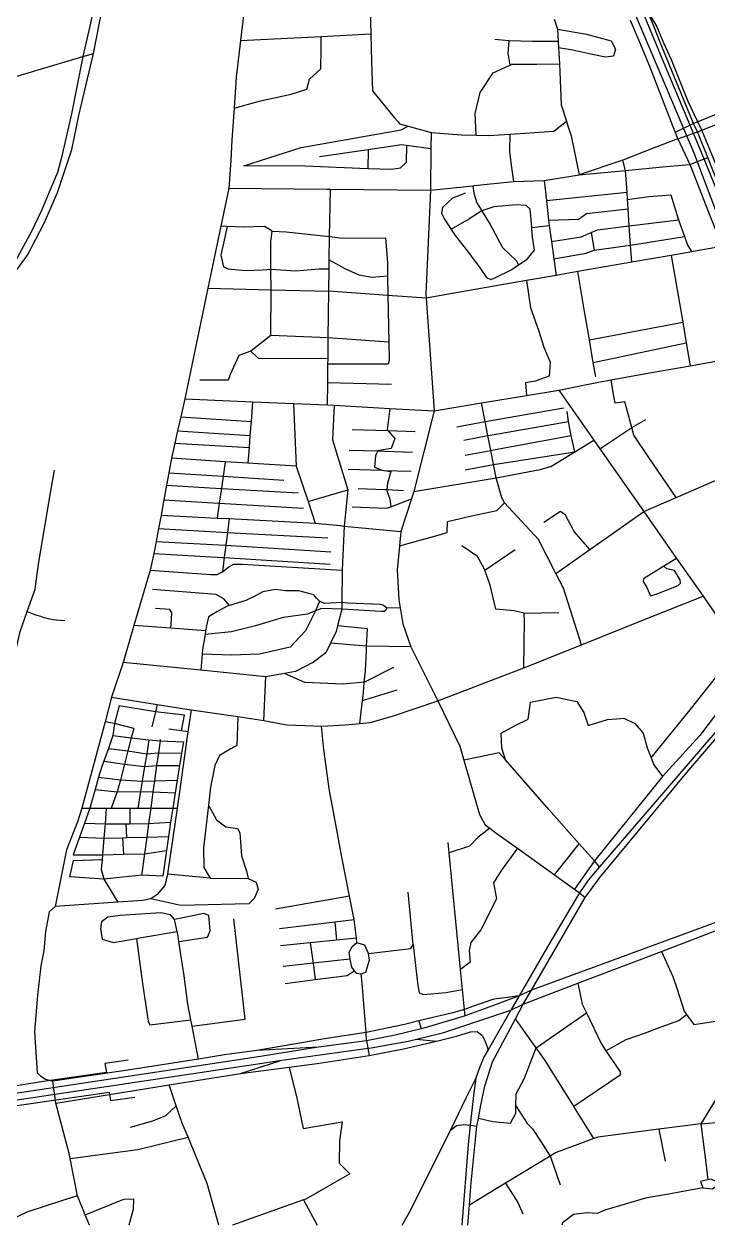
# Model space of a CAD drawing. Header units: inches. Extents: x 13376993 to 13384473, y 3540054 to 3544554.
# Drawn here: x 13378305 to 13379585, y 3540054 to 3542303 of the extents above; entities that cross this region are included whole.
import ezdxf

# ---------------------------------------------------------------- set-up
doc = ezdxf.new("R2010")
doc.units = ezdxf.units.IN
doc.header["$MEASUREMENT"] = 0

msp = doc.modelspace()

# ---------------------------------------------------------------- linework, layer by layer
for points in [[(13379336.9, 3542797.3), (13379339.9, 3542749.4), (13379344, 3542702.6), (13379350.1, 3542646.6), (13379359.4, 3542593.2), (13379370.1, 3542550.6), (13379382.6, 3542501.5), (13379402.7, 3542437.1), (13379425.3, 3542377.4), (13379489.4, 3542225), (13379558.5, 3542061.2), (13379622.3, 3541892.8)], [(13378792.4, 3542727.6), (13378763.1, 3542575.9), (13378753.6, 3542526.6), (13378743.8, 3542473), (13378739.4, 3542448.6), (13378716.5, 3542323.4), (13378710.4, 3542272), (13378702.2, 3542203.1), (13378698.4, 3542145.1), (13378694.2, 3542085.7)], [(13379640.5, 3541896.4), (13379571.6, 3542065.4), (13379502.6, 3542230.5), (13379439.2, 3542384.8), (13379417.1, 3542441.5), (13379404.6, 3542480.1), (13379392.2, 3542522.4), (13379381.2, 3542569.2), (13379377.7, 3542586.5)], [(13379047.7, 3542552.9), (13379018.1, 3542523.7), (13378961.5, 3542468.1), (13378950.5, 3542457.2), (13378953.6, 3542319.3), (13378953.8, 3542306.9), (13378954.2, 3542284.2), (13378955.6, 3542231.9), (13378957, 3542177.7), (13378965.6, 3542167.3)], [(13379483.6, 3542298.4), (13379471.3, 3542328.5), (13379460.8, 3542354), (13379430.4, 3542434.3), (13379408, 3542504.7), (13379400, 3542540.5)], [(13378151.5, 3541634.1), (13378167, 3541662.2), (13378194.1, 3541704.1), (13378241.2, 3541773.9), (13378311.6, 3541870.2), (13378342.5, 3541929.8), (13378367.7, 3541987.1), (13378394.3, 3542067.9), (13378407.8, 3542131.2), (13378435.1, 3542247.6), (13378461.7, 3542385.3)], [(13378444.8, 3542378.6), (13378428.4, 3542298.9), (13378414.9, 3542241.6), (13378393.5, 3542134.5), (13378374.9, 3542052.6), (13378367.8, 3542024.7), (13378356.9, 3541999.6), (13378337.8, 3541953.7), (13378318.7, 3541914.4), (13378293, 3541866.3), (13378259.7, 3541816.1), (13378205, 3541745.6), (13378178.3, 3541706.3), (13378159.2, 3541673), (13378148.8, 3541653.3), (13378141.4, 3541636)], [(13379297.5, 3542311.9), (13379298.8, 3542307.8), (13379303.5, 3542293.3), (13379304.8, 3542269.8), (13379305.5, 3542257.9), (13379307.1, 3542228.1), (13379308, 3542212.9), (13379310.5, 3542151.2), (13379320.2, 3542120.7), (13379323, 3542111.9), (13379328.9, 3542093.3), (13379343.8, 3542020.6)], [(13379490.3, 3542296.7), (13379489.4, 3542298.9), (13379471.3, 3542328.5)], [(13379303.5, 3542293.3), (13379357.9, 3542283.8), (13379404.1, 3542271.1), (13379411.8, 3542255.3), (13379408.2, 3542242.2), (13379393.2, 3542240.8), (13379366.1, 3542246.2), (13379332.1, 3542253.5), (13379305.5, 3542257.9)], [(13379439.6, 3542309.6), (13379455.5, 3542271.9)], [(13379499, 3542260.8), (13379483.6, 3542298.4)], [(13379503.3, 3542265.5), (13379490.3, 3542296.7)], [(13378698.4, 3542145.1), (13378747.5, 3542158.7), (13378804.7, 3542171.4), (13378834.6, 3542180.9), (13378839.1, 3542199.4), (13378860.7, 3542218.5), (13378861.3, 3542256), (13378861.3, 3542279.6)], [(13378710.4, 3542272), (13378861.3, 3542279.6), (13378954.2, 3542284.2)], [(13379304.8, 3542269.8), (13379256.5, 3542269.8), (13379212.2, 3542271.1), (13379186.4, 3542273.8)], [(13379212.2, 3542271.1), (13379210.8, 3542248), (13379214.6, 3542225.9)], [(13379455.5, 3542271.9), (13379475.8, 3542223.7), (13379523.6, 3542099.7), (13379528.8, 3542087.8), (13379551.2, 3542039.9)], [(13377918.3, 3542086.8), (13378052.9, 3542129.7), (13378277.2, 3542200.8), (13378414.9, 3542241.6), (13378435.1, 3542247.6)], [(13379585.1, 3542052.6), (13379565.9, 3542100.7), (13379558.3, 3542116.3), (13379499, 3542260.8)], [(13379818.5, 3541472.1), (13379810.2, 3541525.6), (13379801.8, 3541560.9), (13379776.9, 3541622.4), (13379731.6, 3541727), (13379702.1, 3541799.7), (13379683.9, 3541837.6), (13379676.7, 3541855.6), (13379647.2, 3541924.2), (13379609, 3542017.6), (13379573.8, 3542103.8), (13379566.2, 3542119.4), (13379548.1, 3542157.4), (13379516.8, 3542235.6), (13379503.3, 3542265.5)], [(13379151.5, 3542094.5), (13379149.3, 3542135.4), (13379158.8, 3542174.7), (13379182.8, 3542211.4), (13379214.6, 3542225.9), (13379217.6, 3542227.2), (13379265.1, 3542227.2), (13379307.1, 3542228.1)], [(13378965.6, 3542167.3), (13378998, 3542127.9)], [(13379613.9, 3542138.6), (13379566.2, 3542119.4), (13379558.3, 3542116.3), (13379523.6, 3542099.7)], [(13379020.6, 3542075.2), (13379020.4, 3542043.3), (13379009.1, 3542032.5), (13378993.6, 3542030.2), (13378948.2, 3542031.4), (13378830.5, 3542036.7), (13378716.5, 3542037.3), (13378824, 3542071.4), (13379010.9, 3542104.8), (13379024.3, 3542111.4)], [(13378998, 3542127.9), (13379005, 3542119.5), (13379008, 3542116), (13379024.3, 3542111.4), (13379067.1, 3542099.5), (13379066.7, 3542068.7), (13379065.7, 3541991.7)], [(13379067.1, 3542099.5), (13379123.9, 3542095.5), (13379151.5, 3542094.5), (13379174.6, 3542093.7), (13379214.6, 3542096.3), (13379224.4, 3542096.9), (13379296.8, 3542101.9), (13379320.2, 3542120.7)], [(13379528.8, 3542087.8), (13379565.9, 3542100.7), (13379573.8, 3542103.8), (13379626.3, 3542124.3)], [(13379214.6, 3542096.3), (13379213.5, 3542063.8), (13379216.7, 3542038.5), (13379221.3, 3542007.9)], [(13379528.8, 3542087.8), (13379484.2, 3542070.6), (13379425.6, 3542047.9), (13379343.8, 3542020.6)], [(13378694.2, 3542085.7), (13378691.9, 3542047.2)], [(13379066.7, 3542068.7), (13379020.6, 3542075.2), (13379011.8, 3542076.4), (13378949.2, 3542067.2), (13378858, 3542053.8)], [(13378949.2, 3542067.2), (13378948.2, 3542031.4)], [(13378691.9, 3542047.2), (13378688.5, 3541995.6)], [(13379065.7, 3541991.7), (13379145.3, 3541999.9), (13379147.7, 3542000.2), (13379221.3, 3542007.9), (13379278.7, 3542009.4), (13379343.8, 3542020.6), (13379431.1, 3542028.7), (13379500.2, 3542035.1), (13379551.2, 3542039.9), (13379585.1, 3542052.6)], [(13379442.4, 3541856.6), (13379440.3, 3541888.8), (13379437.9, 3541924.9), (13379435.8, 3541956.7), (13379434.7, 3541974.2), (13379433.8, 3541988), (13379431.1, 3542028.7), (13379425.6, 3542047.9)], [(13379818.5, 3541472.1), (13379783, 3541556.5), (13379725.9, 3541702.3), (13379672.5, 3541825.9), (13379645.4, 3541896.6), (13379616.9, 3541972.1), (13379585.1, 3542052.6)], [(13379551.2, 3542039.9), (13379555.4, 3542029.2), (13379586.4, 3541950.3), (13379612, 3541886.2), (13379665.6, 3541775.2), (13379701, 3541689.6), (13379767, 3541521.2)], [(13379145.3, 3541999.9), (13379146.8, 3541985.8), (13379152.8, 3541967.8), (13379162.2, 3541952.6), (13379162.8, 3541951.6), (13379177.5, 3541927.3), (13379200.7, 3541884.4), (13379227, 3541859), (13379230.7, 3541851.6)], [(13379278.7, 3542009.4), (13379283.1, 3541972.5), (13379286.8, 3541935.7), (13379287.9, 3541925.3), (13379292, 3541895.8), (13379296.6, 3541862.8), (13379300.8, 3541832)], [(13378688.5, 3541995.6), (13378673.5, 3541924.1), (13378649.3, 3541808.4), (13378605.9, 3541601.2), (13378598.3, 3541567), (13378592.5, 3541541), (13378587.3, 3541517.7), (13378581.1, 3541489.6), (13378576.1, 3541462.4), (13378571.8, 3541439.5), (13378566.7, 3541411.9), (13378561.4, 3541383), (13378556.5, 3541357.9), (13378552, 3541334), (13378547.6, 3541311.1), (13378543.7, 3541291.1), (13378540.8, 3541280.4), (13378510.7, 3541176.8), (13378490.6, 3541107.5), (13378468.7, 3541042.4)], [(13378688.5, 3541995.6), (13378871.6, 3541993.7), (13378878.4, 3541993.6), (13379065.7, 3541991.7)], [(13378873, 3541589.4), (13378873.5, 3541631.3), (13378873.9, 3541666), (13378874, 3541675.7), (13378874.4, 3541714.9), (13378875.4, 3541802.6), (13378876.1, 3541844.1), (13378876.4, 3541861.3), (13378877, 3541904.7), (13378878.4, 3541993.6)], [(13379065.7, 3541991.7), (13379057.2, 3541796.6), (13379057.7, 3541789.6), (13379072.5, 3541578.5)], [(13379131.2, 3541985.9), (13379107, 3541976.6), (13379088.5, 3541959.3), (13379086.7, 3541948.6), (13379091.8, 3541937.5), (13379104.8, 3541917.8), (13379112.1, 3541906.8), (13379134.8, 3541877.5), (13379159, 3541845.8), (13379170.6, 3541828.2), (13379178.7, 3541824.6), (13379186.2, 3541827.6), (13379218.1, 3541843.2), (13379230.7, 3541851.6), (13379246.5, 3541862.3), (13379260.2, 3541879), (13379256.9, 3541903.5), (13379255.6, 3541922), (13379254.5, 3541936), (13379252.5, 3541956), (13379245, 3541962.6), (13379226.8, 3541964.1), (13379184.1, 3541960.5), (13379162.2, 3541952.6), (13379137.8, 3541937.5), (13379108.5, 3541920.2), (13379104.8, 3541917.8)], [(13379283.1, 3541972.5), (13379433.8, 3541988)], [(13379434.7, 3541974.2), (13379474.4, 3541979.6), (13379515.6, 3541982.8), (13379529.4, 3541938.1), (13379530.1, 3541936.1), (13379541.3, 3541904.7), (13379547.1, 3541888.5), (13379555.3, 3541876.3)], [(13379286.8, 3541935.7), (13379342.8, 3541937.5), (13379357.8, 3541948), (13379435.8, 3541956.7)], [(13379292, 3541895.8), (13379347.6, 3541904.1), (13379366.6, 3541912.3), (13379378.6, 3541917.5), (13379437.9, 3541924.9), (13379530.1, 3541936.1)], [(13378769.6, 3541914.7), (13378755.1, 3541923.8), (13378715.7, 3541922.4), (13378685, 3541923.7), (13378673.5, 3541924.1)], [(13378685, 3541923.7), (13378677.3, 3541886.6), (13378673.6, 3541869.9), (13378678.6, 3541848.2), (13378687.2, 3541844.5), (13378719.8, 3541840.9), (13378751.9, 3541842.3), (13378767.2, 3541843.6), (13378813.9, 3541840.5), (13378856.5, 3541844.5), (13378876.1, 3541844.1)], [(13378767.4, 3541805.3), (13378767.2, 3541843.6), (13378766.9, 3541894.8), (13378769.6, 3541914.7), (13378795.8, 3541913.3), (13378877, 3541904.7), (13378901.3, 3541902), (13378981.4, 3541902.5), (13378985.5, 3541855.4), (13378985.6, 3541831.4), (13378985.7, 3541794.7), (13378987.6, 3541707.1), (13378988.4, 3541672.8), (13378986.8, 3541666), (13378873.9, 3541666)], [(13379255.6, 3541922), (13379287.9, 3541925.3)], [(13379366.6, 3541912.3), (13379372.1, 3541879.3)], [(13379612, 3541886.2), (13379571, 3541879), (13379555.3, 3541876.3), (13379516.5, 3541869.5), (13379442.4, 3541856.6), (13379341.6, 3541839.1), (13379300.8, 3541832), (13379245.4, 3541822.3), (13379170.9, 3541809.4), (13379124.6, 3541801.3), (13379057.7, 3541789.6), (13378985.7, 3541794.7), (13378875.4, 3541802.6)], [(13379296.6, 3541862.8), (13379357.5, 3541873.9), (13379372.1, 3541879.3), (13379440.3, 3541888.8), (13379541.3, 3541904.7)], [(13379516.5, 3541869.5), (13379538, 3541744.6), (13379544.7, 3541705.5), (13379552, 3541663)], [(13378876.4, 3541861.3), (13378905.4, 3541845), (13378931.6, 3541832.8), (13378956.5, 3541828.7), (13378985.6, 3541831.4)], [(13379245.4, 3541822.3), (13379253.3, 3541771.1), (13379268.2, 3541729.3), (13379277.7, 3541697.4), (13379289.5, 3541669.8), (13379287.9, 3541643.4), (13379261.5, 3541634.3), (13379243.4, 3541630.8), (13379245.7, 3541607.3)], [(13379375.1, 3541642.4), (13379370.5, 3541669), (13379363.3, 3541711.6), (13379354.3, 3541764.5), (13379341.6, 3541839.1)], [(13378649.3, 3541808.4), (13378767.4, 3541805.3), (13378875.4, 3541802.6)], [(13378987.6, 3541707.1), (13378874.4, 3541714.9), (13378766.9, 3541719.6), (13378767.4, 3541805.3)], [(13379363.3, 3541711.6), (13379538, 3541744.6)], [(13378766.9, 3541719.6), (13378729.3, 3541690.4), (13378707.3, 3541681.8), (13378690.8, 3541646.5), (13378687.2, 3541635.7), (13378633.8, 3541636.1)], [(13379370.5, 3541669), (13379544.7, 3541705.5)], [(13378874, 3541675.7), (13378743.7, 3541676.6), (13378729.3, 3541690.4)], [(13379072.5, 3541578.5), (13379161.2, 3541593.2), (13379245.7, 3541607.3), (13379305.8, 3541617.3), (13379376.9, 3541631.7), (13379403.9, 3541636.6), (13379475.9, 3541649.4), (13379552, 3541663), (13379617.1, 3541674.6), (13379692, 3541688), (13379701, 3541689.6)], [(13378873.5, 3541631.3), (13378993.1, 3541628.7)], [(13379305.8, 3541617.3), (13379371.5, 3541523.5), (13379382.7, 3541507.5), (13379407.7, 3541471.8), (13379465.2, 3541389.7), (13379526.5, 3541302.2), (13379576.2, 3541231.3), (13379643.2, 3541134.2), (13379667.3, 3541099.2), (13379676.1, 3541086.4), (13379681.7, 3541078.3)], [(13379525.9, 3541416.1), (13379490.6, 3541467.3), (13379474.8, 3541490.9), (13379446.7, 3541533), (13379442.9, 3541547), (13379432.7, 3541584.1), (13379429.5, 3541595.4), (13379411.4, 3541592.7), (13379407.9, 3541613), (13379403.9, 3541636.6)], [(13378605.9, 3541601.2), (13378732.6, 3541595.5), (13378809.1, 3541592), (13378873, 3541589.4), (13378885.6, 3541588.9), (13378989.8, 3541583.1), (13379072.5, 3541578.5)], [(13378732.6, 3541595.5), (13378729.8, 3541558.3), (13378727.8, 3541532), (13378726.1, 3541509.7), (13378723.8, 3541480.5)], [(13378809.1, 3541592), (13378814.2, 3541474.7), (13378836.5, 3541408.8), (13378850.2, 3541368.4)], [(13379348.3, 3541140.4), (13379314.8, 3541246.7), (13379300.6, 3541274.2), (13379267.8, 3541337.3), (13379204.4, 3541406.1), (13379199.1, 3541415.6), (13379189, 3541453.1), (13379178.8, 3541504.5), (13379173.3, 3541532.3), (13379168.1, 3541558.4), (13379161.2, 3541593.2)], [(13378885.6, 3541588.9), (13378882.1, 3541523.9), (13378911.1, 3541430.5), (13378904.3, 3541362.7)], [(13378989.8, 3541583.1), (13378984.4, 3541543), (13378985.8, 3541541.4), (13378999.3, 3541526.8), (13378992.2, 3541507.9), (13378967.5, 3541503.3), (13378962.7, 3541494.5), (13378961.1, 3541472.8), (13378974.9, 3541467.1), (13378991.8, 3541464.6), (13378985.5, 3541442.9), (13378984.1, 3541431), (13378984, 3541429.5), (13378989.5, 3541413), (13378991.3, 3541398.8)], [(13379072.5, 3541578.5), (13379034.4, 3541427.3), (13379030.1, 3541413.7), (13379010.5, 3541352.8), (13379007.7, 3541325.6), (13379005.7, 3541306), (13379003.1, 3541281.2), (13379006.6, 3541224.4), (13379009, 3541209.7), (13379013.9, 3541179.5), (13379029.1, 3541136.7), (13379079.7, 3541035.5), (13379121, 3540950.4), (13379128.4, 3540924.5), (13379157.4, 3540822.6), (13379168, 3540803.7), (13379176.7, 3540797), (13379188.1, 3540788.3), (13379228.4, 3540759.5), (13379298.2, 3540709.6), (13379335.6, 3540682.8), (13379344.7, 3540676.3), (13379355.5, 3540667.5)], [(13379115.1, 3541548.4), (13379168.1, 3541558.4), (13379315.7, 3541584.2)], [(13379335.7, 3541501.5), (13379329.2, 3541532.4), (13379324.1, 3541558.7), (13379321.4, 3541577.1)], [(13378598.3, 3541567), (13378729.8, 3541558.3)], [(13379128.2, 3541523.8), (13379173.3, 3541532.3), (13379181.3, 3541533.8), (13379324.1, 3541558.7)], [(13379382.7, 3541507.5), (13379442.9, 3541547), (13379468.8, 3541562.2)], [(13378592.5, 3541541), (13378727.8, 3541532)], [(13378919, 3541543.4), (13378985.8, 3541541.4), (13379037.1, 3541539.8)], [(13379130.6, 3541495.4), (13379178.8, 3541504.5), (13379183.6, 3541505.4), (13379329.2, 3541532.4)], [(13378587.3, 3541517.7), (13378726.1, 3541509.7)], [(13378913.8, 3541505), (13378967.5, 3541503.3), (13378980.7, 3541502.9), (13379032, 3541501.4)], [(13379034.4, 3541427.3), (13379189, 3541453.1), (13379271.4, 3541468.5), (13379290.9, 3541474), (13379335.7, 3541501.5), (13379371.5, 3541523.5)], [(13379300.6, 3541274.2), (13379364, 3541318.7), (13379378.2, 3541328.7), (13379465.2, 3541389.7), (13379525.9, 3541416.1), (13379595.9, 3541446.6), (13379718.3, 3541500), (13379767, 3541521.2)], [(13378814.2, 3541474.7), (13378723.8, 3541480.5), (13378681.6, 3541483.2), (13378581.1, 3541489.6)], [(13378681.6, 3541483.2), (13378677.7, 3541456), (13378674.4, 3541433), (13378670.5, 3541405.4), (13378666.5, 3541377.7)], [(13379130.6, 3541468.2), (13379183.6, 3541478.2), (13379335.7, 3541501.5)], [(13378147.6, 3540300.6), (13378141.8, 3540337.8), (13378142.3, 3540369.2), (13378172.2, 3540533.3), (13378184.9, 3540624.8), (13378208.9, 3540740.4), (13378218.3, 3540785.9), (13378249.3, 3540933.2), (13378261.6, 3540983), (13378282.5, 3541098.5), (13378298, 3541165.5), (13378310.8, 3541202.9), (13378325.7, 3541244.8), (13378331.7, 3541291.7), (13378354.6, 3541424.8), (13378361.9, 3541467.3)], [(13378576.1, 3541462.4), (13378677.7, 3541456), (13378791.5, 3541448.9)], [(13378911.4, 3541469), (13378974.9, 3541467.1), (13378978.3, 3541467), (13379029.6, 3541465.4)], [(13378571.8, 3541439.5), (13378673.3, 3541433.1), (13378674.4, 3541433), (13378817.8, 3541424.7)], [(13378836.5, 3541408.8), (13378911.1, 3541430.5)], [(13378919, 3541398.8), (13378984, 3541396), (13378991.3, 3541398.8), (13379030.1, 3541413.7)], [(13378930.1, 3541433.1), (13378980.3, 3541431.1), (13378984.1, 3541431), (13379015.2, 3541429.2)], [(13378566.7, 3541411.9), (13378668.9, 3541405.5), (13378670.5, 3541405.4), (13378828, 3541396.2)], [(13379007.7, 3541325.6), (13379075.5, 3541344.2), (13379097, 3541350.8), (13379097.9, 3541371.4), (13379142.4, 3541382.2), (13379190.1, 3541391.6), (13379204.4, 3541406.1)], [(13379364, 3541318.7), (13379334.6, 3541352.5), (13379318.6, 3541383.4), (13379309.2, 3541389.9), (13379277.8, 3541369.6)], [(13378561.4, 3541383), (13378666.5, 3541377.7), (13378688.8, 3541376.6), (13378850.2, 3541368.4), (13378896.6, 3541363.5), (13378904.3, 3541362.7), (13379010.5, 3541352.8)], [(13378688.8, 3541376.6), (13378685.6, 3541350.9), (13378682.6, 3541326.9), (13378679.8, 3541304), (13378676.4, 3541277.2)], [(13378904.3, 3541362.7), (13378900.4, 3541280.1), (13378900, 3541219.4), (13378899.9, 3541207.2), (13378891.8, 3541175.7), (13378889.2, 3541165.5), (13378878.7, 3541143.5), (13378870.1, 3541125.5), (13378846.5, 3541108), (13378812.8, 3541090.4), (13378792.5, 3541086.7), (13378757.6, 3541080.4), (13378636, 3541092.7), (13378490.6, 3541107.5)], [(13378556.5, 3541357.9), (13378685.6, 3541350.9), (13378873.4, 3541340.8)], [(13379810.2, 3541344.8), (13379776.4, 3541280.8), (13379672.4, 3541106.6), (13379667.3, 3541099.2), (13379570.1, 3540970.5), (13379499.9, 3540893.6), (13379372.6, 3540735.8), (13379335.6, 3540682.8)], [(13379355.5, 3540667.5), (13379383, 3540704.6), (13379545.4, 3540901.1), (13379624, 3540993.3), (13379681.7, 3541078.3), (13379817.6, 3541302.2), (13379849, 3541349.5)], [(13378552, 3541334), (13378681.3, 3541327), (13378682.6, 3541326.9), (13378879, 3541314.7)], [(13379240.4, 3541097.4), (13379241.4, 3541142.6), (13379242, 3541185.1), (13379241.2, 3541199.9), (13379222.5, 3541203.9), (13379187.8, 3541207.4), (13379177.8, 3541251.9), (13379167.5, 3541280), (13379166.1, 3541283.6), (13379153.9, 3541305.7), (13379124.6, 3541325.6)], [(13378547.6, 3541311.1), (13378677.2, 3541304.2), (13378678.5, 3541304.1), (13378679.8, 3541304), (13378877.8, 3541291.6)], [(13379167.5, 3541280), (13379224.2, 3541318.8)], [(13379814.4, 3541316.2), (13379676.1, 3541086.4), (13379617.3, 3540998.2), (13379382.4, 3540724.7), (13379361, 3540699.7), (13379344.7, 3540676.3)], [(13379526.5, 3541302.2), (13379502.6, 3541287.5), (13379464.3, 3541264), (13379464, 3541258.8), (13379470.5, 3541247.9), (13379477.6, 3541232.1), (13379488.5, 3541235.1), (13379529.4, 3541251.2), (13379533.6, 3541256), (13379533.1, 3541262.2), (13379522.6, 3541279.3), (13379507.9, 3541282.5), (13379502.6, 3541287.5)], [(13378540.8, 3541280.4), (13378654.9, 3541272.1), (13378666.7, 3541272.1), (13378676.4, 3541277.2), (13378688.2, 3541286.4), (13378697.9, 3541291.5), (13378713.1, 3541291.5), (13378900.4, 3541280.1)], [(13378689.5, 3541214.1), (13378678.8, 3541226.6), (13378664.7, 3541234.8), (13378545.3, 3541243.9)], [(13379009, 3541209.7), (13378983.8, 3541209.2), (13378980.6, 3541212.4), (13378976.6, 3541214.9), (13378972, 3541216.2), (13378911.9, 3541218.3), (13378900, 3541219.4), (13378867.3, 3541217.8), (13378858, 3541222.1), (13378852.4, 3541227.7), (13378847.4, 3541233.9), (13378819.1, 3541241.4), (13378794.4, 3541241.4), (13378775.6, 3541244.1), (13378752.1, 3541239.5), (13378738.3, 3541232), (13378720.4, 3541223.3), (13378689.5, 3541214.1), (13378685.3, 3541212.8), (13378666.1, 3541202), (13378650.5, 3541193), (13378646.4, 3541176), (13378644.8, 3541166.6), (13378643.7, 3541159.6), (13378639, 3541131.8), (13378638.3, 3541122.8), (13378636, 3541092.7)], [(13378858, 3541222.1), (13378850.8, 3541204), (13378832, 3541166.4), (13378803.4, 3541135.9), (13378746, 3541122.8), (13378693.5, 3541121), (13378638.3, 3541122.8)], [(13379079.7, 3541035.5), (13379194.8, 3541079.9), (13379240.4, 3541097.4), (13379348.3, 3541140.4), (13379464.8, 3541186.9), (13379576.2, 3541231.3)], [(13378310.8, 3541202.9), (13378326.6, 3541196.8), (13378335.8, 3541194), (13378341.7, 3541191.4), (13378345.8, 3541191.1), (13378350.3, 3541189.8), (13378359.7, 3541187.9), (13378364.8, 3541187.1), (13378381.5, 3541186.1)], [(13378579.8, 3541171.5), (13378581.1, 3541188.5), (13378581.7, 3541200.4), (13378578.1, 3541206.4), (13378551.2, 3541208.2)], [(13378983.8, 3541209.2), (13378982, 3541205.3), (13378978.8, 3541202.5), (13378973.7, 3541202.5), (13378899.9, 3541207.2), (13378861.8, 3541208.4), (13378850.8, 3541204), (13378835.4, 3541197.8), (13378790.1, 3541191.5), (13378738.5, 3541176.1), (13378693.2, 3541164.7), (13378643.7, 3541159.6)], [(13379241.2, 3541199.9), (13379306.2, 3541201)], [(13378644.8, 3541166.6), (13378579.8, 3541171.5), (13378510.7, 3541176.8)], [(13378933.8, 3540993.2), (13378938.6, 3541036.1), (13378940.3, 3541050.8), (13378941.5, 3541070.5), (13378943.9, 3541091.8), (13378945.9, 3541130.3), (13378946.3, 3541137.6), (13378947.7, 3541170.3), (13378891.8, 3541175.7)], [(13379029.1, 3541136.7), (13378946.3, 3541137.6), (13378878.7, 3541143.5)], [(13379478.8, 3540928.6), (13379554.1, 3541021.6), (13379634.8, 3541123.7), (13379643.2, 3541134.2)], [(13378941.5, 3541070.5), (13378997.4, 3541098.8)], [(13378753.6, 3540998.5), (13378757.6, 3541080.4)], [(13378941.5, 3541070.5), (13378902.6, 3541066.8), (13378830.8, 3541070), (13378792.5, 3541086.7)], [(13378938.6, 3541036.1), (13379003.4, 3541056.4)], [(13378468.7, 3541042.4), (13378456.5, 3540996.4), (13378415.1, 3540841.2), (13378412.9, 3540834.5), (13378404.8, 3540809.1), (13378384.7, 3540756.3), (13378363, 3540650.4)], [(13378468.7, 3541042.4), (13378554.3, 3541028.9), (13378617.7, 3541018.9), (13378705.4, 3541006.4), (13378753.6, 3540998.5), (13378797.1, 3540990.8), (13378830.7, 3540989.1), (13378861.7, 3540988.2), (13378906, 3540990.5), (13378933.8, 3540993.2), (13378952.7, 3540995.2), (13378994.4, 3541006.6), (13379079.7, 3541035.5)], [(13379205.9, 3540925), (13379199.3, 3540946.9), (13379198, 3540975.3), (13379224.1, 3540989.2), (13379248.9, 3541001.3), (13379253.1, 3541032.8), (13379300.9, 3541042.5), (13379339.6, 3541034.6), (13379352.9, 3541013.4), (13379360.8, 3540989.2), (13379397.1, 3541000.7), (13379422.3, 3541002.7), (13379427.9, 3541003.1), (13379448.5, 3540993.4), (13379463.6, 3540974.7), (13379471.5, 3540947.5), (13379478.8, 3540928.6), (13379483.6, 3540916), (13379499.9, 3540893.6)], [(13378617.7, 3541018.9), (13378611.8, 3540977.8), (13378595.1, 3540861.1), (13378591.3, 3540834.6), (13378573.5, 3540710.8), (13378568.8, 3540690), (13378553.4, 3540672.1), (13378542.2, 3540664.8), (13378527.6, 3540661.5), (13378480.4, 3540658.3), (13378363, 3540650.4)], [(13378550.9, 3541014.8), (13378483.1, 3541026.4), (13378474.3, 3540992.8)], [(13378554.3, 3541028.9), (13378550.9, 3541014.8), (13378544.2, 3540986.8)], [(13378600, 3540979.3), (13378605, 3541008.7), (13378550.9, 3541014.8)], [(13378474.3, 3540992.8), (13378471.4, 3540970.5), (13378462.8, 3540946.6), (13378454.1, 3540922.7), (13378449.8, 3540910.9), (13378444.6, 3540892.7), (13378438.1, 3540869.8), (13378428, 3540834.5), (13378418.1, 3540806.7), (13378408.6, 3540780.1), (13378397, 3540747.4), (13378451.8, 3540747.2), (13378491.4, 3540748.3), (13378530.4, 3540749.4), (13378571.6, 3540755.3)], [(13378510.4, 3540984), (13378474.3, 3540992.8), (13378456.5, 3540996.4)], [(13378705.4, 3541006.4), (13378703, 3540952.1), (13378692.1, 3540945.4), (13378670.8, 3540933.4), (13378662.4, 3540914.7), (13378654.1, 3540874.1), (13378650.1, 3540840.2), (13378640.6, 3540760.3), (13378641.6, 3540723.4), (13378653.6, 3540703.6), (13378724.3, 3540703.1), (13378739.4, 3540695.8), (13378743, 3540682.3), (13378735.7, 3540665.2), (13378725.9, 3540655.8), (13378598.5, 3540652.2), (13378542.2, 3540664.8)], [(13378928, 3540582.4), (13378927.1, 3540591), (13378923.2, 3540626), (13378914.4, 3540669.9), (13378899.9, 3540742.9), (13378884.3, 3540827.5), (13378876.9, 3540866.8), (13378866.3, 3540944.2), (13378861.7, 3540988.2)], [(13378510.4, 3540984), (13378505.3, 3540966), (13378499.1, 3540941.8), (13378492.7, 3540917), (13378485.3, 3540887.8), (13378479.4, 3540864.9), (13378467.8, 3540834.5)], [(13378471.4, 3540970.5), (13378505.3, 3540966), (13378538.8, 3540962.6), (13378559.5, 3540960.5), (13378603.2, 3540958.8)], [(13378538.8, 3540962.6), (13378534.5, 3540936.5), (13378530.6, 3540912.6), (13378526.2, 3540885.4), (13378523, 3540866), (13378517.9, 3540834.6)], [(13378559.8, 3540962.9), (13378559.5, 3540960.5), (13378556.4, 3540938.4), (13378553.1, 3540914.2), (13378549.2, 3540886), (13378546.3, 3540864.9), (13378542.1, 3540834.6), (13378538.1, 3540805.6), (13378534.6, 3540780), (13378530.4, 3540749.4), (13378525.5, 3540713.1), (13378525.2, 3540709)], [(13378611.8, 3540977.8), (13378600, 3540979.3), (13378576.2, 3540982.4)], [(13378462.8, 3540946.6), (13378499.1, 3540941.8), (13378534.5, 3540936.5), (13378556.4, 3540938.4), (13378599.8, 3540937.5)], [(13378603.2, 3540958.8), (13378599.8, 3540937.5), (13378596, 3540914.3), (13378591.6, 3540886.9), (13378587.8, 3540863.1), (13378583.2, 3540834.6), (13378579.4, 3540808.4), (13378575.5, 3540781.4), (13378571.6, 3540755.3), (13378564.6, 3540707.3)], [(13378454.1, 3540922.7), (13378492.7, 3540917), (13378530.6, 3540912.6), (13378553.1, 3540914.2), (13378596, 3540914.3)], [(13379382.4, 3540724.7), (13379372.6, 3540735.8), (13379344.2, 3540768), (13379287.5, 3540832.4), (13379205.9, 3540925), (13379194.4, 3540938.1), (13379152.7, 3540929.5), (13379128.4, 3540924.5)], [(13378444.6, 3540892.7), (13378485.3, 3540887.8), (13378526.2, 3540885.4), (13378549.2, 3540886), (13378591.6, 3540886.9)], [(13378438.1, 3540869.8), (13378479.4, 3540864.9), (13378523, 3540866), (13378546.3, 3540864.9), (13378587.8, 3540863.1)], [(13378412.9, 3540834.5), (13378428, 3540834.5), (13378458.9, 3540834.5), (13378467.8, 3540834.5), (13378502.9, 3540834.6), (13378517.9, 3540834.6), (13378542.1, 3540834.6), (13378583.2, 3540834.6), (13378591.3, 3540834.6)], [(13378458.9, 3540834.5), (13378456.5, 3540805.3), (13378454.4, 3540778.7), (13378451.8, 3540747.2), (13378451.1, 3540738.2), (13378449.6, 3540720.2), (13378454, 3540701.4), (13378480.4, 3540658.3)], [(13378502.9, 3540834.6), (13378502.9, 3540805.5)], [(13378650.1, 3540840.2), (13378665.2, 3540813), (13378682.4, 3540799.9), (13378704.5, 3540796.3), (13378709.1, 3540788.2), (13378710.4, 3540771), (13378711.8, 3540745.6), (13378721.7, 3540714.8), (13378724.3, 3540703.1)], [(13378418.1, 3540806.7), (13378456.5, 3540805.3), (13378495.6, 3540805.5), (13378502.9, 3540805.5), (13378538.1, 3540805.6), (13378579.4, 3540808.4)], [(13378495.6, 3540805.5), (13378496.6, 3540779.4)], [(13379176.7, 3540797), (13379154.1, 3540779.9), (13379138.9, 3540763.7), (13379100.5, 3540750.9)], [(13378408.6, 3540780.1), (13378454.4, 3540778.7), (13378489.4, 3540779.3), (13378496.6, 3540779.4), (13378534.6, 3540780), (13378575.5, 3540781.4)], [(13378489.4, 3540779.3), (13378491.4, 3540748.3)], [(13379130.5, 3540445.6), (13379129.3, 3540457.9), (13379125.7, 3540495.1), (13379122, 3540532.7), (13379100.5, 3540750.9), (13379098.6, 3540770.4)], [(13379298.2, 3540709.6), (13379344.2, 3540768)], [(13378564.6, 3540707.3), (13378525.2, 3540709), (13378454, 3540701.4), (13378390.6, 3540706.1), (13378397.3, 3540736.8), (13378451.1, 3540738.2)], [(13379228.4, 3540759.5), (13379198.7, 3540718.5), (13379183.6, 3540694.7), (13379189.1, 3540664.9), (13379160.2, 3540607.1), (13379141, 3540583.3), (13379138.2, 3540568.1), (13379140, 3540546.1), (13379122, 3540532.7)], [(13379932.8, 3540742.7), (13379255, 3540493.8)], [(13379239.3, 3540467.5), (13379341.9, 3540506.7), (13379498.4, 3540566.5), (13379671.7, 3540632.8), (13379756.4, 3540665.4), (13379780.7, 3540674.3), (13379828.3, 3540689.6), (13379863.6, 3540700.9), (13379938, 3540720.6), (13379966.4, 3540732)], [(13378653.6, 3540703.6), (13378573.5, 3540710.8)], [(13378949.9, 3540562.5), (13379028.7, 3540571.6), (13379033.3, 3540578.8), (13379024.2, 3540677.5)], [(13379344.7, 3540676.3), (13379291.7, 3540586.9), (13379231.5, 3540483.3)], [(13378363, 3540650.4), (13378351.9, 3540640.4), (13378344.9, 3540603.6), (13378342.2, 3540567.4), (13378336.1, 3540539.4), (13378329.9, 3540484.7), (13378324.7, 3540415.9), (13378329.3, 3540339.4), (13378336.3, 3540332.8), (13378344.9, 3540327.5), (13378358.9, 3540323.3)], [(13378914.4, 3540669.9), (13378775.8, 3540645.2)], [(13379255, 3540493.8), (13379355.5, 3540667.5)], [(13378631.4, 3540364.9), (13378619.6, 3540426.5), (13378617.4, 3540438.2), (13378611.7, 3540467.9), (13378604.4, 3540521), (13378598.6, 3540560.6), (13378595, 3540584.8), (13378592.9, 3540598.7), (13378591.8, 3540603.5), (13378586.5, 3540626.2), (13378579.1, 3540635), (13378561, 3540638.7), (13378484.7, 3540633.8), (13378461.7, 3540630.4), (13378449.7, 3540621.5), (13378448.1, 3540608.9), (13378451.1, 3540589.4), (13378472.3, 3540582.9), (13378515.7, 3540590.6), (13378525, 3540592.2), (13378591.8, 3540603.5)], [(13378595, 3540584.8), (13378648.6, 3540593), (13378653.4, 3540605.2), (13378650.7, 3540633.9), (13378642.3, 3540637.5), (13378586.5, 3540626.2)], [(13378619.6, 3540426.5), (13378719, 3540439.8), (13378697.8, 3540627.1)], [(13378783.4, 3540609.6), (13378886.5, 3540621.7), (13378923.2, 3540626)], [(13378886.5, 3540621.7), (13378889.9, 3540587.2)], [(13378515.7, 3540590.6), (13378523.5, 3540529.3), (13378527.3, 3540501.7), (13378537.1, 3540435.9), (13378540.5, 3540429.2), (13378617.4, 3540438.2)], [(13378927.1, 3540591), (13378889.9, 3540587.2), (13378840.8, 3540582.2), (13378785.3, 3540576.6)], [(13378840.8, 3540582.2), (13378846, 3540544.4), (13378849.8, 3540513.6)], [(13378935.8, 3540524.5), (13378944.8, 3540527.6), (13378951.7, 3540550.2), (13378949.9, 3540562.5), (13378943.1, 3540578.2), (13378928, 3540582.4), (13378918.3, 3540574.5), (13378912.7, 3540564.4), (13378915.1, 3540552.2), (13378918.1, 3540536.8), (13378923.1, 3540530.3), (13378926.9, 3540525.5), (13378935.8, 3540524.5)], [(13379033.3, 3540578.8), (13379038.6, 3540534.4), (13379042.3, 3540502.9), (13379044.6, 3540488.7), (13379052.8, 3540486), (13379094.8, 3540489.2), (13379125.7, 3540495.1)], [(13379498.4, 3540566.5), (13379519.3, 3540519.7), (13379527, 3540497.7), (13379540.8, 3540454.5), (13379545.2, 3540448.6), (13379558.9, 3540429.8), (13379603.7, 3540436.2), (13379693.8, 3540465.6), (13379714.2, 3540472.7)], [(13378915.1, 3540552.2), (13378846, 3540544.4), (13378789.8, 3540538.1)], [(13378793.9, 3540506.4), (13378849.8, 3540513.6), (13378909.7, 3540521.3), (13378923.1, 3540530.3)], [(13378945.7, 3540399.1), (13378945.2, 3540414.7), (13378937.8, 3540506.8), (13378935.8, 3540524.5)], [(13379255, 3540493.8), (13379231.5, 3540483.3)], [(13379239.3, 3540467.5), (13379255, 3540493.8)], [(13379341.9, 3540506.7), (13379350, 3540467.9), (13379357.9, 3540451.2), (13379385, 3540393.9), (13379394.3, 3540380), (13379420.6, 3540341), (13379421, 3540334.9), (13379334.4, 3540276.1)], [(13379231.5, 3540483.3), (13379189, 3540466.9), (13379130.5, 3540445.6), (13379057.6, 3540423.9), (13379048.5, 3540421.7), (13378999.5, 3540409.5), (13378945.7, 3540399.1), (13378855.9, 3540387.4), (13378735.5, 3540367.7)], [(13379231.5, 3540483.3), (13379209.8, 3540480.2), (13379184.6, 3540476.7), (13379144.6, 3540463.3), (13379129.3, 3540457.9), (13379104.9, 3540451.1), (13379059.4, 3540439.9), (13379044.2, 3540436.2), (13379017, 3540429.4), (13378945.2, 3540414.7), (13378871.3, 3540403.1), (13378809.8, 3540392.9), (13378740.9, 3540380.6)], [(13379231.5, 3540483.3), (13379216, 3540456.4)], [(13378738.1, 3540355.5), (13378787.2, 3540362.7), (13378948.5, 3540385), (13378954.7, 3540385.8), (13379024.3, 3540398.1), (13379039.3, 3540401.9), (13379090.8, 3540414.7), (13379216, 3540456.4)], [(13379216, 3540456.4), (13379173.5, 3540382.4), (13379166.3, 3540369.9), (13379158, 3540350.2), (13379150.6, 3540329), (13379146.5, 3540296.8), (13379140.3, 3540241), (13379136.3, 3540204.8), (13379124.6, 3540054.2)], [(13379135.9, 3540054.2), (13379138.5, 3540091.6), (13379141, 3540127.2), (13379152.8, 3540239.2), (13379155.6, 3540254.4), (13379160.1, 3540278.6), (13379167.3, 3540314.2), (13379181.9, 3540359.7), (13379224.9, 3540440.5), (13379239.3, 3540467.5)], [(13379155.6, 3540254.4), (13379182.3, 3540248.1), (13379215.5, 3540244.7), (13379225.5, 3540263.5), (13379225.7, 3540277.6), (13379226.2, 3540299.9), (13379241.6, 3540329.4), (13379255.9, 3540366.8), (13379263.7, 3540386.2), (13379357.9, 3540451.2)], [(13379216, 3540456.4), (13379239.3, 3540467.5)], [(13379394.3, 3540380), (13379432.2, 3540401.7), (13379468.4, 3540413.9), (13379497.4, 3540425.2), (13379530.5, 3540437), (13379545.2, 3540448.6)], [(13379044.2, 3540436.2), (13379048.5, 3540421.7)], [(13379371.8, 3540216.1), (13379334.4, 3540276.1), (13379332.8, 3540278.6), (13379279.4, 3540364.2), (13379263.7, 3540386.2), (13379224.9, 3540440.5)], [(13378710.4, 3540337.8), (13378801.1, 3540349.8), (13378853.5, 3540356.8), (13378942.9, 3540370.2), (13378951.1, 3540371.7), (13379015.4, 3540383.9), (13379076.9, 3540398.1), (13379114.2, 3540407.6), (13379140.4, 3540415.6), (13379153.2, 3540416.6), (13379162.5, 3540409.2), (13379167.6, 3540399.9), (13379173.5, 3540382.4)], [(13379039.3, 3540401.9), (13379076.9, 3540398.1)], [(13378855.9, 3540387.4), (13378740.9, 3540380.6), (13378680, 3540372.7), (13378631.4, 3540364.9), (13378499.3, 3540343.9), (13378358.9, 3540323.3)], [(13378945.7, 3540399.1), (13378948.5, 3540385), (13378951.1, 3540371.7)], [(13379735.4, 3540386.5), (13379644.3, 3540362.1), (13379621.3, 3540324.6), (13379593.4, 3540278.9), (13379572, 3540243.9), (13379493.5, 3540233.7), (13379379.1, 3540218.8), (13379371.8, 3540216.1), (13379341.8, 3540205), (13379301, 3540189.9), (13379289.8, 3540183.1), (13379205.9, 3540132.4), (13379174.3, 3540113.3), (13379138.5, 3540091.6)], [(13378735.5, 3540367.7), (13377944.3, 3540248.7), (13377828.6, 3540232.2), (13377769.1, 3540225)], [(13377771.3, 3540213.2), (13377827.8, 3540220.4), (13377945.2, 3540236.5), (13378738.1, 3540355.5)], [(13378500, 3540363), (13378456.2, 3540356.6), (13378459.2, 3540339.7), (13378341.1, 3540322.9), (13377942.5, 3540259.4), (13377935.6, 3540303.5), (13377930.5, 3540301), (13377933.4, 3540279.2)], [(13378364.4, 3540282.3), (13378576.5, 3540316.8), (13378710.4, 3540337.8), (13378787.2, 3540362.7)], [(13378801.1, 3540349.8), (13378815.5, 3540291.8), (13378817.4, 3540282.7), (13378827.4, 3540235), (13378900.3, 3540247.6), (13378895.5, 3540211.7), (13378894.9, 3540169.9), (13378915, 3540150)], [(13378427.2, 3540054.2), (13378419.6, 3540073.1), (13378405.2, 3540109.1), (13378391, 3540178.8), (13378389.2, 3540187.9), (13378364.4, 3540282.3), (13378358.9, 3540323.3)], [(13378669.5, 3540054.2), (13378647.7, 3540132.2), (13378611.9, 3540218.7), (13378601.2, 3540244.6), (13378590, 3540277.4), (13378576.5, 3540316.8)], [(13379150.6, 3540329), (13379131.9, 3540291.6), (13379103, 3540231.9)], [(13377915, 3540208.2), (13377948.9, 3540212.1), (13377946, 3540228.2), (13378464.2, 3540303), (13378466.7, 3540287.2), (13378512.4, 3540293.5)], [(13378590, 3540277.4), (13378569.5, 3540258.3), (13378545.1, 3540248.3), (13378503.3, 3540236.7)], [(13379225.7, 3540277.6), (13379246.5, 3540244.1), (13379256.9, 3540234), (13379272.5, 3540210.4), (13379289.8, 3540183.1), (13379290.4, 3540182), (13379308.7, 3540129.2)], [(13379572, 3540243.9), (13379671.1, 3540252.2), (13379733.3, 3540260.3), (13379778.4, 3540262.4), (13379839.7, 3540265.4), (13379850.3, 3540265.9), (13379902.9, 3540269.6), (13379920.8, 3540270.9), (13379965.7, 3540274.2), (13379974.2, 3540274.8)], [(13379572, 3540243.9), (13379581.1, 3540170.7), (13379585, 3540139)], [(13379012.6, 3540054.2), (13379028.8, 3540082.6), (13379103, 3540231.9), (13379114.2, 3540240.2), (13379128, 3540242.6), (13379140.3, 3540241), (13379152.8, 3540239.2)], [(13379493.5, 3540233.7), (13379504.9, 3540173.9)], [(13378391, 3540178.8), (13378517.7, 3540195.5), (13378611.9, 3540218.7)], [(13379943.2, 3540159.9), (13379929.2, 3540166.6), (13379900.3, 3540165.9), (13379841.8, 3540156.5), (13379806.2, 3540143), (13379782.6, 3540147.1), (13379740.9, 3540153.1), (13379720.8, 3540153.1), (13379700.6, 3540147.1), (13379671.7, 3540138.3), (13379642.1, 3540123.5), (13379607.8, 3540132.3), (13379590.3, 3540140.3), (13379585, 3540139), (13379571.5, 3540135.6), (13379575.5, 3540123.5), (13379593.7, 3540122.2), (13379607.8, 3540132.3)], [(13378915, 3540150), (13378832.3, 3540102.7), (13378828.1, 3540101.3), (13378694.9, 3540054.2)], [(13379205.9, 3540132.4), (13379229, 3540096.6), (13379238.9, 3540074.9)], [(13378405.2, 3540109.1), (13378375, 3540099.2)], [(13379575.5, 3540123.5), (13379518.2, 3540113.3), (13379468.5, 3540104.2), (13379391.9, 3540081.8), (13379378, 3540075.9), (13379359.3, 3540076.9), (13379333.6, 3540073.7), (13379312.8, 3540058.2), (13379311.8, 3540054.2)], [(13378375, 3540099.2), (13378309.9, 3540078.2), (13378269.7, 3540058.9), (13378265.8, 3540054.2)], [(13378419.6, 3540073.1), (13378491.5, 3540102.6), (13378509.6, 3540103.3), (13378509.1, 3540083.5), (13378500.8, 3540054.2)], [(13378828.1, 3540101.3), (13378853.4, 3540054.2)]]:
    msp.add_lwpolyline(points)

doc.saveas('drawing.dxf')
